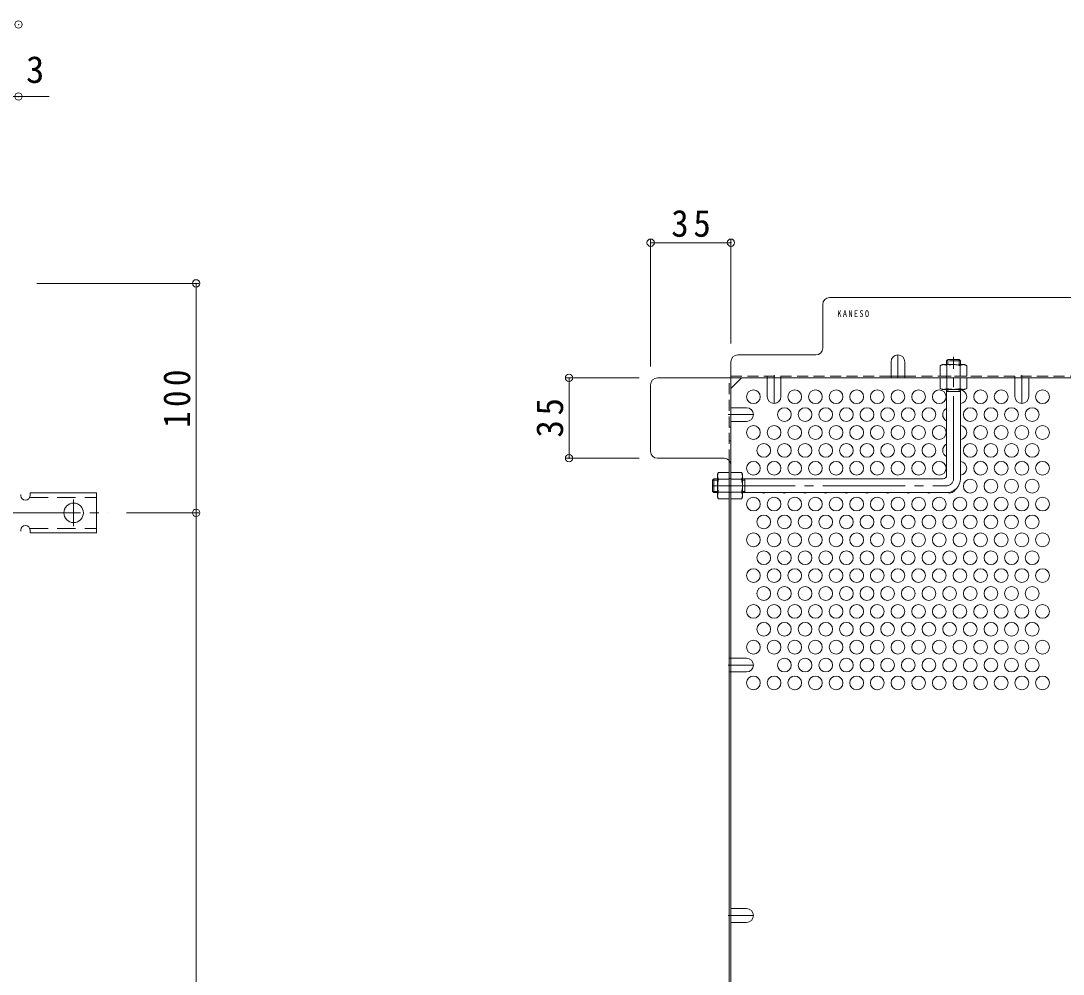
# Model space of a CAD drawing. Units: millimetres at full size, sheet at 1:4; details may follow other scales. Extents: x -950 to 1126, y -781 to 780.
# Drawn here: x -163.7 to 290.6, y 352.2 to 767.5 of the extents above; entities that cross this region are included whole.
import ezdxf
from ezdxf.enums import TextEntityAlignment as Align

# ---------------------------------------------------------------- set-up
doc = ezdxf.new("R2010")
doc.units = ezdxf.units.MM
doc.header["$LTSCALE"] = 4
doc.header["$PDMODE"] = 32
doc.header["$PDSIZE"] = 3.2
for name, pattern in [('CHAIN1', [8, 5, -1, 1, -1]), ('CHAIN2', [12, 9, -1, 1, -1]), ('DASHED1', [1.8, 1.2, -0.6]), ('DASHED2', [3, 2, -1])]:
    doc.linetypes.add(name, pattern=pattern)
for name, color, linetype, lineweight in [('A-4_その他', 7, 'Continuous', 9), ('A-5_文字', 7, 'Continuous', 9), ('A-6_寸法', 2, 'Continuous', 9), ('A-7_ハッチ', 2, 'Continuous', 9), ('A-8_記号', 2, 'Continuous', 9), ('A-A_ﾊｯﾁ-ﾜｸ', 3, 'Continuous', 9), ('A-B_ﾊｯﾁ', 2, 'Continuous', 9)]:
    doc.layers.add(name, color=color, linetype=linetype, lineweight=lineweight)
doc.styles.add('ＭＳ ゴシック', font='')
doc.styles.get('ＭＳ ゴシック').set_extended_font_data('MS Gothic')

msp = doc.modelspace()

# ---------------------------------------------------------------- linework, layer by layer
at = {"layer": 'A-4_その他'}
for p, q in [((-167.713, 734.551), (-151.39, 734.551)), ((110.79, 672.078), (110.79, 616.966)), ((110.79, 670.878), (145.793, 670.878)), ((145.793, 672.078), (145.793, 626.966)), ((-86.136, 653.162), (-156.713, 653.162)), ((-87.336, 553.162), (-87.336, 653.162)), ((74.019, 611.966), (105.79, 611.966)), ((75.219, 611.966), (75.219, 576.965)), ((74.019, 576.965), (105.79, 576.965)), ((-86.136, 553.162), (-117.713, 553.162)), ((-87.336, 93.163), (-87.336, 553.162))]:
    msp.add_line(p, q, dxfattribs=at)
for p in [(-164.713, 765.939), (-164.713, 734.551), (110.79, 670.878), (145.793, 670.878), (-87.336, 653.162), (75.219, 611.966), (75.219, 576.965), (-87.336, 553.162)]:
    msp.add_point(p, dxfattribs=at)
at = {"layer": 'A-6_寸法'}
for centre in [(155.593, 603.754), (173.593, 603.754), (182.593, 603.754), (191.593, 603.754), (200.593, 603.754), (209.593, 603.754), (218.593, 603.754), (227.593, 603.754), (236.593, 603.754), (254.593, 603.754), (263.593, 603.754), (281.593, 603.754), (169.093, 595.96), (178.093, 595.96), (187.093, 595.96), (196.093, 595.96), (205.093, 595.96), (214.093, 595.96), (223.093, 595.96), (232.093, 595.96), (250.093, 595.96), (259.093, 595.96), (268.093, 595.96), (277.093, 595.96), (155.593, 588.166), (164.593, 588.166), (173.593, 588.166), (182.593, 588.166), (191.593, 588.166), (200.593, 588.166), (209.593, 588.166), (218.593, 588.166), (227.593, 588.166), (236.593, 588.166), (254.593, 588.166), (263.593, 588.166), (272.593, 588.166), (281.593, 588.166), (160.093, 580.372), (169.093, 580.372), (178.093, 580.372), (187.093, 580.372), (196.093, 580.372), (205.093, 580.372), (214.093, 580.372), (223.093, 580.372), (232.093, 580.372), (250.093, 580.372), (259.093, 580.372), (268.093, 580.372), (277.093, 580.372), (155.593, 572.577), (164.593, 572.577), (173.593, 572.577), (182.593, 572.577), (191.593, 572.577), (200.593, 572.577), (209.593, 572.577), (218.593, 572.577), (227.593, 572.577), (236.593, 572.577), (254.593, 572.577), (263.593, 572.577), (272.593, 572.577), (281.593, 572.577), (250.093, 564.783), (259.093, 564.783), (268.093, 564.783), (277.093, 564.783), (155.593, 556.989), (164.593, 556.989), (173.593, 556.989), (182.593, 556.989), (191.593, 556.989), (200.593, 556.989), (209.593, 556.989), (218.593, 556.989), (227.593, 556.989), (236.593, 556.989), (245.593, 556.989), (254.593, 556.989), (263.593, 556.989), (272.593, 556.989), (281.593, 556.989), (160.093, 549.195), (169.093, 549.195), (178.093, 549.195), (187.093, 549.195), (196.093, 549.195), (205.093, 549.195), (214.093, 549.195), (223.093, 549.195), (232.093, 549.195), (241.093, 549.195), (250.093, 549.195), (259.093, 549.195), (268.093, 549.195), (277.093, 549.195), (155.593, 541.401), (164.593, 541.401), (173.593, 541.401), (182.593, 541.401), (191.593, 541.401), (200.593, 541.401), (209.593, 541.401), (218.593, 541.401), (227.593, 541.401), (236.593, 541.401), (245.593, 541.401), (254.593, 541.401), (263.593, 541.401), (272.593, 541.401), (281.593, 541.401), (160.093, 533.606), (169.093, 533.606), (178.093, 533.606), (187.093, 533.606), (196.093, 533.606), (205.093, 533.606), (214.093, 533.606), (223.093, 533.606), (232.093, 533.606), (241.093, 533.606), (250.093, 533.606), (259.093, 533.606), (268.093, 533.606), (277.093, 533.606), (155.593, 525.812), (164.593, 525.812), (173.593, 525.812), (182.593, 525.812), (191.593, 525.812), (200.593, 525.812), (209.593, 525.812), (218.593, 525.812), (227.593, 525.812), (236.593, 525.812), (245.593, 525.812), (254.593, 525.812), (263.593, 525.812), (272.593, 525.812), (281.593, 525.812), (160.093, 518.018), (169.093, 518.018), (178.093, 518.018), (187.093, 518.018), (196.093, 518.018), (205.093, 518.018), (214.093, 518.018), (223.093, 518.018), (232.093, 518.018), (241.093, 518.018), (250.093, 518.018), (259.093, 518.018), (268.093, 518.018), (277.093, 518.018), (155.593, 510.224), (164.593, 510.224), (173.593, 510.224), (182.593, 510.224), (191.593, 510.224), (200.593, 510.224), (209.593, 510.224), (218.593, 510.224), (227.593, 510.224), (236.593, 510.224), (245.593, 510.224), (254.593, 510.224), (263.593, 510.224), (272.593, 510.224), (281.593, 510.224), (160.093, 502.429), (169.093, 502.429), (178.093, 502.429), (187.093, 502.429), (196.093, 502.429), (205.093, 502.429), (214.093, 502.429), (223.093, 502.429), (232.093, 502.429), (241.093, 502.429), (250.093, 502.429), (259.093, 502.429), (268.093, 502.429), (277.093, 502.429), (155.593, 494.635), (164.593, 494.635), (173.593, 494.635), (182.593, 494.635), (191.593, 494.635), (200.593, 494.635), (209.593, 494.635), (218.593, 494.635), (227.593, 494.635), (236.593, 494.635), (245.593, 494.635), (254.593, 494.635), (263.593, 494.635), (272.593, 494.635), (281.593, 494.635), (169.093, 486.841), (178.093, 486.841), (187.093, 486.841), (196.093, 486.841), (205.093, 486.841), (214.093, 486.841), (223.093, 486.841), (232.093, 486.841), (241.093, 486.841), (250.093, 486.841), (259.093, 486.841), (268.093, 486.841), (277.093, 486.841), (155.593, 479.047), (164.593, 479.047), (173.593, 479.047), (182.593, 479.047), (191.593, 479.047), (200.593, 479.047), (209.593, 479.047), (218.593, 479.047), (227.593, 479.047), (236.593, 479.047), (245.593, 479.047), (254.593, 479.047), (263.593, 479.047), (272.593, 479.047), (281.593, 479.047)]:
    msp.add_circle(centre, 3, dxfattribs=at)
for centre, start, end in [((245.593, 603.754), 273.82255, 86.17745), ((241.093, 595.96), 115.67929, 244.32071), ((245.593, 588.166), 273.82255, 86.17745), ((241.093, 580.372), 115.67929, 244.32071), ((245.593, 572.577), 273.82255, 86.17745), ((241.093, 564.783), 249.61755, 334.82208), ((160.093, 564.783), 249.91728, 290.08272), ((169.093, 564.783), 249.91728, 290.08272), ((178.093, 564.783), 249.91728, 290.08272), ((187.093, 564.783), 249.91728, 290.08272), ((196.093, 564.783), 249.91728, 290.08272), ((205.093, 564.783), 249.91728, 290.08272), ((214.093, 564.783), 249.91728, 290.08272), ((223.093, 564.783), 249.91728, 290.08272), ((232.093, 564.783), 249.91728, 290.08272)]:
    msp.add_arc(centre, 3, start, end, dxfattribs=at)
at = {"layer": 'A-7_ハッチ'}
for p, q in [((334.093, 646.966), (188.794, 646.966)), ((185.794, 624.966), (185.794, 643.966)), ((145.793, 618.966), (145.793, 27.359)), ((148.793, 621.966), (182.794, 621.966)), ((110.79, 579.965), (110.79, 608.966)), ((113.79, 611.966), (755.397, 611.966)), ((145.793, 607.353), (150.405, 611.966)), ((215.593, 612.766), (221.593, 612.766)), ((142.793, 576.965), (113.79, 576.965)), ((144.993, 576.004), (144.993, 341.623))]:
    msp.add_line(p, q, dxfattribs=at)
at = {"layer": 'A-7_ハッチ', "linetype": 'DASHED1'}
for p, q in [((144.993, 576.004), (144.993, 611.966)), ((145.793, 612.766), (215.593, 612.766)), ((161.593, 611.966), (161.593, 612.766)), ((167.593, 611.966), (167.593, 612.766)), ((221.593, 612.766), (647.593, 612.766)), ((239.793, 611.966), (239.793, 612.766)), ((269.593, 611.966), (269.593, 612.766)), ((145.793, 590.503), (144.993, 590.503)), ((145.793, 584.503), (144.993, 584.503)), ((144.993, 568.166), (145.793, 568.166)), ((144.993, 561.966), (145.793, 561.966)), ((145.793, 489.842), (144.993, 489.842)), ((145.793, 483.842), (144.993, 483.842))]:
    msp.add_line(p, q, dxfattribs=at)
at = {"layer": 'A-7_ハッチ'}
for centre, start, end in [((188.794, 643.966), 90, 180), ((182.794, 624.966), 270, 0), ((148.793, 618.966), 90, 180), ((113.79, 608.966), 90, 180), ((113.79, 579.965), 180, 270), ((142.793, 573.965), 0, 90)]:
    msp.add_arc(centre, 3, start, end, dxfattribs=at)
at = {"layer": 'A-8_記号'}
for p, q in [((215.593, 618.966), (215.593, 611.966)), ((221.593, 618.966), (221.593, 611.966)), ((161.593, 603.816), (161.593, 611.966)), ((167.593, 603.816), (167.593, 611.966)), ((269.593, 603.816), (269.593, 611.966)), ((275.593, 603.816), (275.593, 611.966)), ((152.593, 598.96), (145.793, 598.96)), ((152.593, 592.96), (145.793, 592.96)), ((152.593, 489.842), (145.793, 489.842)), ((152.593, 483.842), (145.793, 483.842)), ((152.593, 380.721), (145.793, 380.721)), ((152.593, 374.721), (145.793, 374.721))]:
    msp.add_line(p, q, dxfattribs=at)
at = {"layer": 'A-8_記号', "linetype": 'CHAIN1'}
for p, q in [((218.593, 611.966), (218.593, 621.966)), ((164.593, 613.166), (164.593, 600.816)), ((272.593, 613.166), (272.593, 600.816)), ((144.593, 595.96), (155.593, 595.96)), ((144.593, 486.842), (155.593, 486.842)), ((144.593, 377.721), (155.593, 377.721))]:
    msp.add_line(p, q, dxfattribs=at)
at = {"layer": 'A-8_記号'}
for centre, start, end in [((218.593, 618.966), 0, 180), ((164.593, 603.816), 180, 0), ((272.593, 603.816), 180, 0), ((152.593, 595.96), 270, 90), ((152.593, 486.842), 270, 90), ((152.593, 377.721), 270, 90)]:
    msp.add_arc(centre, 3, start, end, dxfattribs=at)
at = {"layer": 'A-A_ﾊｯﾁ-ﾜｸ'}
for p, q in [((-163.713, 561.162), (-163.713, 560.662)), ((-159.713, 561.912), (-159.713, 560.662)), ((-159.713, 561.912), (-130.713, 561.912)), ((-130.713, 544.412), (-130.713, 561.912)), ((-163.713, 545.667), (-163.713, 545.154)), ((-159.713, 544.412), (-159.713, 545.662)), ((-159.713, 544.412), (-130.713, 544.412))]:
    msp.add_line(p, q, dxfattribs=at)
at = {"layer": 'A-A_ﾊｯﾁ-ﾜｸ', "linetype": 'DASHED2'}
for p, q in [((-159.859, 559.912), (-130.713, 559.912)), ((-159.859, 546.412), (-130.713, 546.412))]:
    msp.add_line(p, q, dxfattribs=at)
at = {"layer": 'A-A_ﾊｯﾁ-ﾜｸ', "color": 7, "linetype": 'CHAIN2'}
for p, q in [((-140.713, 558.938), (-140.713, 547.386)), ((-173.714, 553.162), (-125.713, 553.162))]:
    msp.add_line(p, q, dxfattribs=at)
at = {"layer": 'A-A_ﾊｯﾁ-ﾜｸ'}
msp.add_circle((-140.713, 553.162), 4.25, dxfattribs=at)
for centre, start, end in [((-161.713, 560.662), 180, 0), ((-161.713, 545.662), 0, 179.86671)]:
    msp.add_arc(centre, 2, start, end, dxfattribs=at)
at = {"layer": 'A-B_ﾊｯﾁ', "color": 3, "linetype": 'DASHED1'}
for p, q in [((239.793, 619.466), (240.293, 619.966)), ((245.793, 619.466), (239.793, 619.466)), ((239.793, 619.466), (239.793, 617.766)), ((245.293, 619.966), (240.293, 619.966)), ((240.293, 617.766), (240.293, 619.966)), ((245.793, 619.466), (245.293, 619.966)), ((245.293, 617.766), (245.293, 619.966)), ((245.793, 619.466), (245.793, 617.766))]:
    msp.add_line(p, q, dxfattribs=at)
at = {"layer": 'A-B_ﾊｯﾁ', "color": 3, "linetype": 'CHAIN2'}
for p, q in [((242.793, 567.966), (242.793, 621.198)), ((137.793, 564.966), (239.793, 564.966))]:
    msp.add_line(p, q, dxfattribs=at)
at = {"layer": 'A-B_ﾊｯﾁ', "linetype": 'DASHED1'}
for p, q in [((237.793, 617.766), (237.043, 617.333)), ((237.043, 612.766), (237.043, 617.333)), ((237.793, 617.766), (247.793, 617.766)), ((239.93, 617.333), (239.93, 612.766)), ((245.656, 617.333), (245.656, 612.766)), ((247.793, 617.766), (248.543, 617.333)), ((248.543, 612.766), (248.543, 617.333)), ((237.043, 612.766), (248.543, 612.766))]:
    msp.add_line(p, q, dxfattribs=at)
at = {"layer": 'A-B_ﾊｯﾁ'}
for p, q in [((248.543, 611.966), (237.043, 611.966)), ((237.043, 611.966), (237.043, 607.399)), ((239.93, 607.399), (239.93, 611.966)), ((245.656, 607.399), (245.656, 611.966)), ((248.543, 611.966), (248.543, 607.399)), ((237.793, 606.966), (237.043, 607.399)), ((247.793, 606.966), (237.793, 606.966)), ((247.793, 606.966), (248.543, 607.399)), ((139.993, 569.966), (140.426, 570.716)), ((139.993, 569.966), (139.993, 559.966)), ((144.993, 570.716), (140.426, 570.716)), ((144.993, 570.716), (144.993, 559.216)), ((145.793, 570.716), (145.793, 559.216)), ((145.793, 570.716), (150.36, 570.716)), ((150.793, 569.966), (150.36, 570.716)), ((150.793, 569.966), (150.793, 559.966)), ((140.426, 567.829), (144.993, 567.829)), ((150.36, 567.829), (145.793, 567.829)), ((139.993, 559.966), (140.426, 559.216)), ((140.426, 562.102), (144.993, 562.102)), ((144.993, 559.216), (140.426, 559.216)), ((150.36, 562.102), (145.793, 562.102)), ((145.793, 559.216), (150.36, 559.216)), ((150.793, 559.966), (150.36, 559.216))]:
    msp.add_line(p, q, dxfattribs=at)
at = {"layer": 'A-B_ﾊｯﾁ', "color": 3}
for p, q in [((239.793, 569.466), (239.793, 606.966)), ((245.793, 605.966), (239.793, 605.966)), ((240.293, 605.966), (240.293, 606.966)), ((245.293, 605.966), (245.293, 606.966)), ((245.793, 567.966), (245.793, 606.966)), ((138.293, 567.966), (137.793, 567.466)), ((138.293, 567.966), (138.293, 561.966)), ((138.293, 567.966), (139.993, 567.966)), ((150.793, 567.966), (238.293, 567.966)), ((151.793, 567.966), (151.793, 561.966)), ((137.793, 567.466), (137.793, 562.466)), ((139.993, 567.466), (137.793, 567.466)), ((151.793, 567.466), (150.793, 567.466)), ((138.293, 561.966), (137.793, 562.466)), ((139.993, 562.466), (137.793, 562.466)), ((138.293, 561.966), (139.993, 561.966)), ((151.793, 562.466), (150.793, 562.466)), ((150.793, 561.966), (239.793, 561.966))]:
    msp.add_line(p, q, dxfattribs=at)
at = {"layer": 'A-B_ﾊｯﾁ', "linetype": 'DASHED1'}
for centre, radius, start, end in [((238.688, 614.484), 3.29, 93.92075, 120), ((238.453, 615.031), 2.735, 57.31491, 89.78969), ((242.793, 608.083), 9.683, 72.79973, 107.20026), ((247.133, 615.031), 2.735, 90.2103, 122.68507), ((246.898, 614.484), 3.29, 59.99998, 86.07924)]:
    msp.add_arc(centre, radius, start, end, dxfattribs=at)
at = {"layer": 'A-B_ﾊｯﾁ'}
for centre, radius, start, end in [((238.688, 610.248), 3.29, 239.99998, 266.07924), ((238.453, 609.7), 2.735, 270.2103, 302.68507), ((242.793, 616.648), 9.683, 252.79973, 287.20026), ((247.133, 609.7), 2.735, 237.31491, 269.78969), ((246.898, 610.248), 3.29, 273.92075, 300), ((143.275, 569.071), 3.29, 150, 176.07925), ((142.728, 569.306), 2.735, 180.21031, 212.68509), ((147.511, 569.071), 3.29, 3.92075, 30), ((148.058, 569.306), 2.735, 327.31491, 359.78969), ((149.676, 564.966), 9.683, 162.79974, 197.20027), ((141.111, 564.966), 9.683, 342.79973, 17.20026), ((142.728, 560.626), 2.735, 147.31493, 179.7897), ((143.275, 560.86), 3.29, 183.92076, 210.00002), ((148.058, 560.626), 2.735, 0.2103, 32.68507), ((147.511, 560.86), 3.29, 329.99998, 356.07924)]:
    msp.add_arc(centre, radius, start, end, dxfattribs=at)
at = {"layer": 'A-B_ﾊｯﾁ', "color": 3}
for centre, radius in [((238.293, 569.466), 1.5), ((239.793, 567.966), 6)]:
    msp.add_arc(centre, radius, 270, 0, dxfattribs=at)
at = {"layer": 'A-B_ﾊｯﾁ', "color": 3, "linetype": 'CHAIN2'}
msp.add_arc((239.793, 567.966), 3, 270, 0, dxfattribs=at)

# ---------------------------------------------------------------- texts
at = {"layer": 'A-4_その他', "color": 2, "style": 'ＭＳ ゴシック'}
msp.add_text('3', height=11.73, dxfattribs=at).set_placement((-161.461, 736.951), align=Align.BOTTOM_LEFT)
at = {"layer": 'A-4_その他', "color": 2, "insert": (119.791, 673.278), "char_height": 11.73, "attachment_point": 7, "style": 'ＭＳ ゴシック'}
msp.add_mtext('\\T1.27;\\W0.95;35', dxfattribs=at)
at = {"layer": 'A-4_その他', "color": 2, "char_height": 11.73, "attachment_point": 7, "rotation": 90, "style": 'ＭＳ ゴシック'}
for s, insert in [('\\T1.27;\\W0.9;100', (-89.736, 590.162)), ('\\T1.27;\\W0.95;35', (72.819, 585.965))]:
    msp.add_mtext(s, dxfattribs=dict(at, insert=insert))
at = {"layer": 'A-5_文字', "color": 6, "insert": (192.169, 638.466), "char_height": 2.933, "attachment_point": 7, "style": 'ＭＳ ゴシック'}
msp.add_mtext('\\T1.34;\\W0.9;KANESO', dxfattribs=at)

doc.saveas('drawing.dxf')
